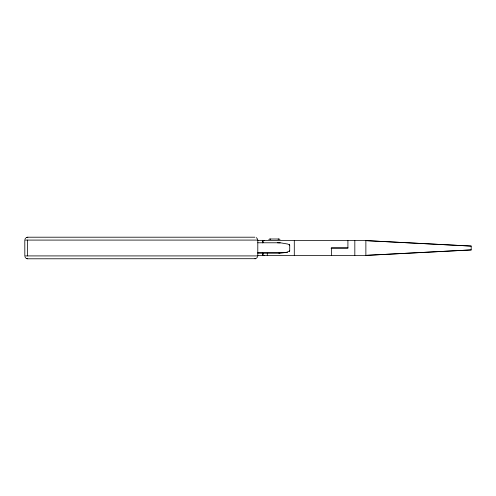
<?xml version="1.0" encoding="UTF-8"?>
<svg xmlns="http://www.w3.org/2000/svg" width="496" height="496" viewBox="0 0 496 496"><rect width="100%" height="100%" fill="white"/><g stroke="black" fill="none" stroke-linecap="round" stroke-linejoin="round"><path stroke-width="0.74" d="M268.832 239.723L269.551 239.004L279.267 239.004L279.986 239.723M257.703 256.661L256.358 258.41M24.899 239.339L25.643 238.049M289.441 244.224A2.877 2.015 -90 0 1 289.707 245.663L289.707 250.337L289.335 251.081L286.353 252.377L280.259 253.22L257.802 253.22M278.101 239.363L278.727 239.004M255.359 258.695L27.677 258.794L26.238 258.41L27.677 258.794M255.403 258.695L254.981 258.695M255.57 258.695L255.192 258.695M262.713 242.78L262.713 240.622L365.874 240.622L471.2 246.078L471.2 249.922L365.874 255.378L262.713 255.378L262.713 253.22M471.2 249.922L365.874 255.378L365.874 240.622L471.2 246.078M278.882 253.152L279.874 253.121M27.85 237.206L26.238 237.59L27.683 237.206L254.919 237.206M257.641 240.355L262.688 240.355A7.645 7.645 0 0 1 264.672 240.616M257.802 242.78L280.259 242.78L287.761 244.057L289.335 244.919L289.707 245.663M347.981 247.82L331.384 247.82L331.384 255.378M331.037 248.18L347.913 248.18L347.913 240.622M257.802 252.377L287.531 252.377M257.641 255.645L262.688 255.645A7.645 7.645 0 0 0 264.672 255.384M277.487 242.78L280.259 242.916M270.091 239.004L270.717 239.363M256.358 237.59L257.703 239.339M25.643 257.951L24.899 256.661M354.826 240.622L354.826 255.378M294.295 240.622L294.295 255.378M267.288 253.22L267.288 255.378M262.905 240.622L262.905 242.78M262.905 253.22L262.905 255.378M262.812 240.622L262.812 242.78M262.812 253.22L262.812 255.378M27.509 240.083L27.509 255.917M289.707 250.337A2.877 2.015 -90 0 1 289.441 251.776M257.796 240.083L24.8 240.083L24.819 255.917L257.796 255.917L257.802 240.083"/></g></svg>
